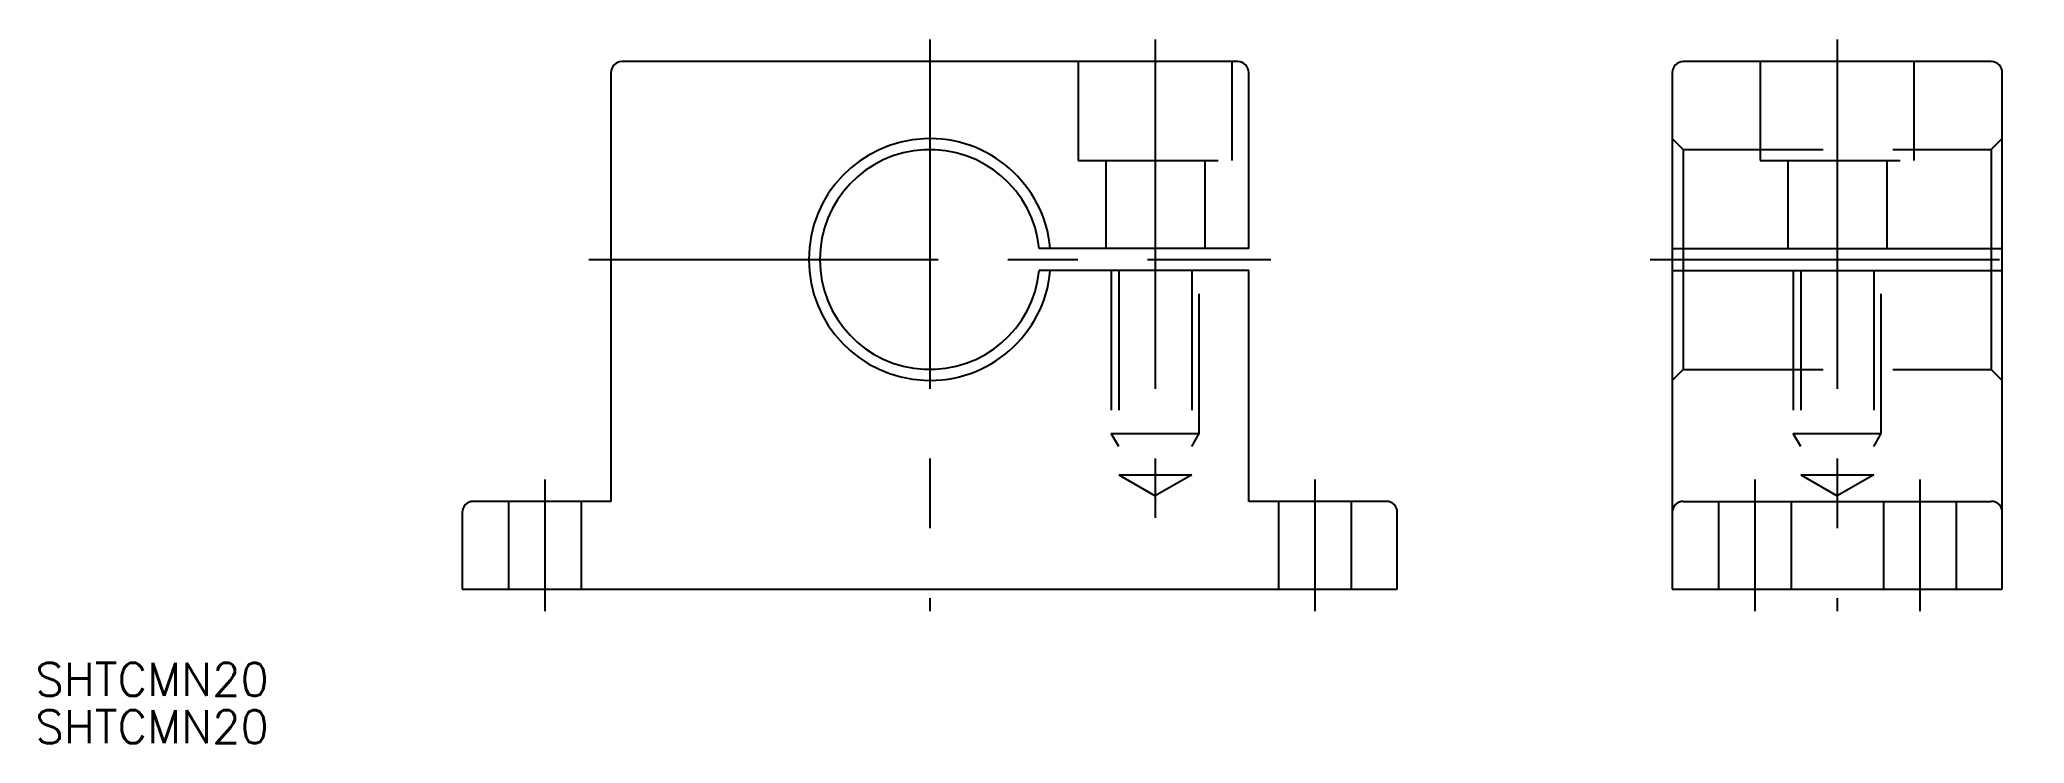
# Model space of a CAD drawing. Extents: x -38 to 142, y -14 to 50.
import ezdxf

# ---------------------------------------------------------------- set-up
doc = ezdxf.new("R2010")
doc.units = 0
doc.linetypes.add('CENTER', pattern=[50.8, 31.75, -6.35, 6.35, -6.35])
doc.linetypes.add('DASHED', pattern=[19.05, 12.7, -6.35])
doc.layers.get('0').update_dxf_attribs({"linetype": 'CONTINUOUS'})
doc.layers.add('CENTER', color=1, linetype='CENTER')
doc.styles.get("Standard").update_dxf_attribs({"font": 'txt.shx', "height": 3, "bigfont": 'bigfont.shx'})

# ---------------------------------------------------------------- blocks, each defined once
blk = doc.blocks.new('*U2')
at = {"color": 7, "linetype": 'CONTINUOUS'}
blk.add_text('SHTCMN20', height=3, dxfattribs=at).set_placement((-38.81, -9.7))
blk = doc.blocks.new('*U3')
at = {"color": 7, "linetype": 'CONTINUOUS'}
blk.add_text('SHTCMN20', height=3, dxfattribs=at).set_placement((-38.81, -14.01))

msp = doc.modelspace()

# ---------------------------------------------------------------- linework, layer by layer
at = {"color": 7, "linetype": 'CONTINUOUS'}
for p, q in [((13.5, 47), (13.5, 8)), ((70.5, 48), (14.5, 48)), ((71.5, 31), (71.5, 47)), ((110, 47), (110, 0)), ((139, 48), (111, 48)), ((140, 0), (140, 47)), ((71.5, 31), (52.45, 31)), ((110, 31), (140, 31)), ((111, 31), (111, 29)), ((139, 31), (139, 29)), ((71.5, 29), (52.45, 29)), ((71.5, 8), (71.5, 29)), ((110, 29), (140, 29)), ((13.5, 8), (1, 8)), ((84, 8), (71.5, 8)), ((111, 8), (139, 8)), ((0, 7), (0, 0)), ((85, 0), (85, 7)), ((0, 0), (85, 0)), ((110, 0), (140, 0))]:
    msp.add_line(p, q, dxfattribs=at)
at = {"color": 3, "linetype": 'DASHED'}
for p, q in [((56, 48), (56, 39)), ((70, 39), (70, 48)), ((118, 48), (118, 39)), ((132, 39), (132, 48)), ((110, 41), (111, 40)), ((111, 40), (139, 40)), ((111, 40), (111, 31)), ((139, 40), (140, 41)), ((139, 40), (139, 31)), ((56, 39), (70, 39)), ((58.5, 39), (58.5, 31)), ((67.5, 39), (67.5, 31)), ((118, 39), (132, 39)), ((120.5, 39), (120.5, 31)), ((129.5, 39), (129.5, 31)), ((59, 29), (59, 14.17)), ((59.68, 29), (59.68, 10.42)), ((66.32, 29), (66.32, 10.42)), ((67, 14.17), (67, 29)), ((111, 29), (111, 20)), ((121, 29), (121, 14.17)), ((121.68, 29), (121.68, 10.42)), ((128.32, 29), (128.32, 10.42)), ((129, 14.17), (129, 29)), ((139, 29), (139, 20)), ((110, 19), (111, 20)), ((111, 20), (139, 20)), ((139, 20), (140, 19)), ((59, 14.17), (67, 14.17)), ((59.68, 13), (59, 14.17)), ((66.32, 13), (67, 14.17)), ((121, 14.17), (129, 14.17)), ((121.68, 13), (121, 14.17)), ((128.32, 13), (129, 14.17)), ((59.68, 10.42), (66.32, 10.42)), ((59.68, 10.42), (63, 8.5)), ((66.32, 10.42), (63, 8.5)), ((121.68, 10.42), (128.32, 10.42)), ((121.68, 10.42), (125, 8.5)), ((128.32, 10.42), (125, 8.5)), ((4.2, 8), (4.2, 0)), ((10.8, 8), (10.8, 0)), ((74.2, 8), (74.2, 0)), ((80.8, 8), (80.8, 0)), ((114.2, 8), (114.2, 0)), ((120.8, 8), (120.8, 0)), ((129.2, 8), (129.2, 0)), ((135.8, 8), (135.8, 0))]:
    msp.add_line(p, q, dxfattribs=at)
at = {"color": 7, "linetype": 'CONTINUOUS'}
for centre, radius, start, end in [((14.5, 47), 1, 90, 180), ((70.5, 47), 1, 0, 90), ((111, 47), 1, 90, 180), ((139, 47), 1, 0, 90), ((42.5, 30), 11, 5.2159, 354.7841), ((42.5, 30), 10, 5.7392, 354.2608), ((1, 7), 1, 90, 180), ((84, 7), 1, 0, 90), ((111, 7), 1, 90, 180), ((139, 7), 1, 0, 90)]:
    msp.add_arc(centre, radius, start, end, dxfattribs=at)
at = {"layer": 'CENTER', "color": 1, "linetype": 'CENTER'}
for p, q in [((42.5, 50), (42.5, -2)), ((63, 50), (63, 6.5)), ((125, 50), (125, -2)), ((11.5, 30), (73.5, 30)), ((108, 30), (142, 30)), ((7.5, 10), (7.5, -2)), ((77.5, 10), (77.5, -2)), ((117.5, 10), (117.5, -2)), ((132.5, 10), (132.5, -2))]:
    msp.add_line(p, q, dxfattribs=at)

# ---------------------------------------------------------------- block references
at = {"color": 7, "linetype": 'CONTINUOUS'}
for name in ['*U2', '*U3']:
    msp.add_blockref(name, (0, 0), dxfattribs=at)

doc.saveas('drawing.dxf')
